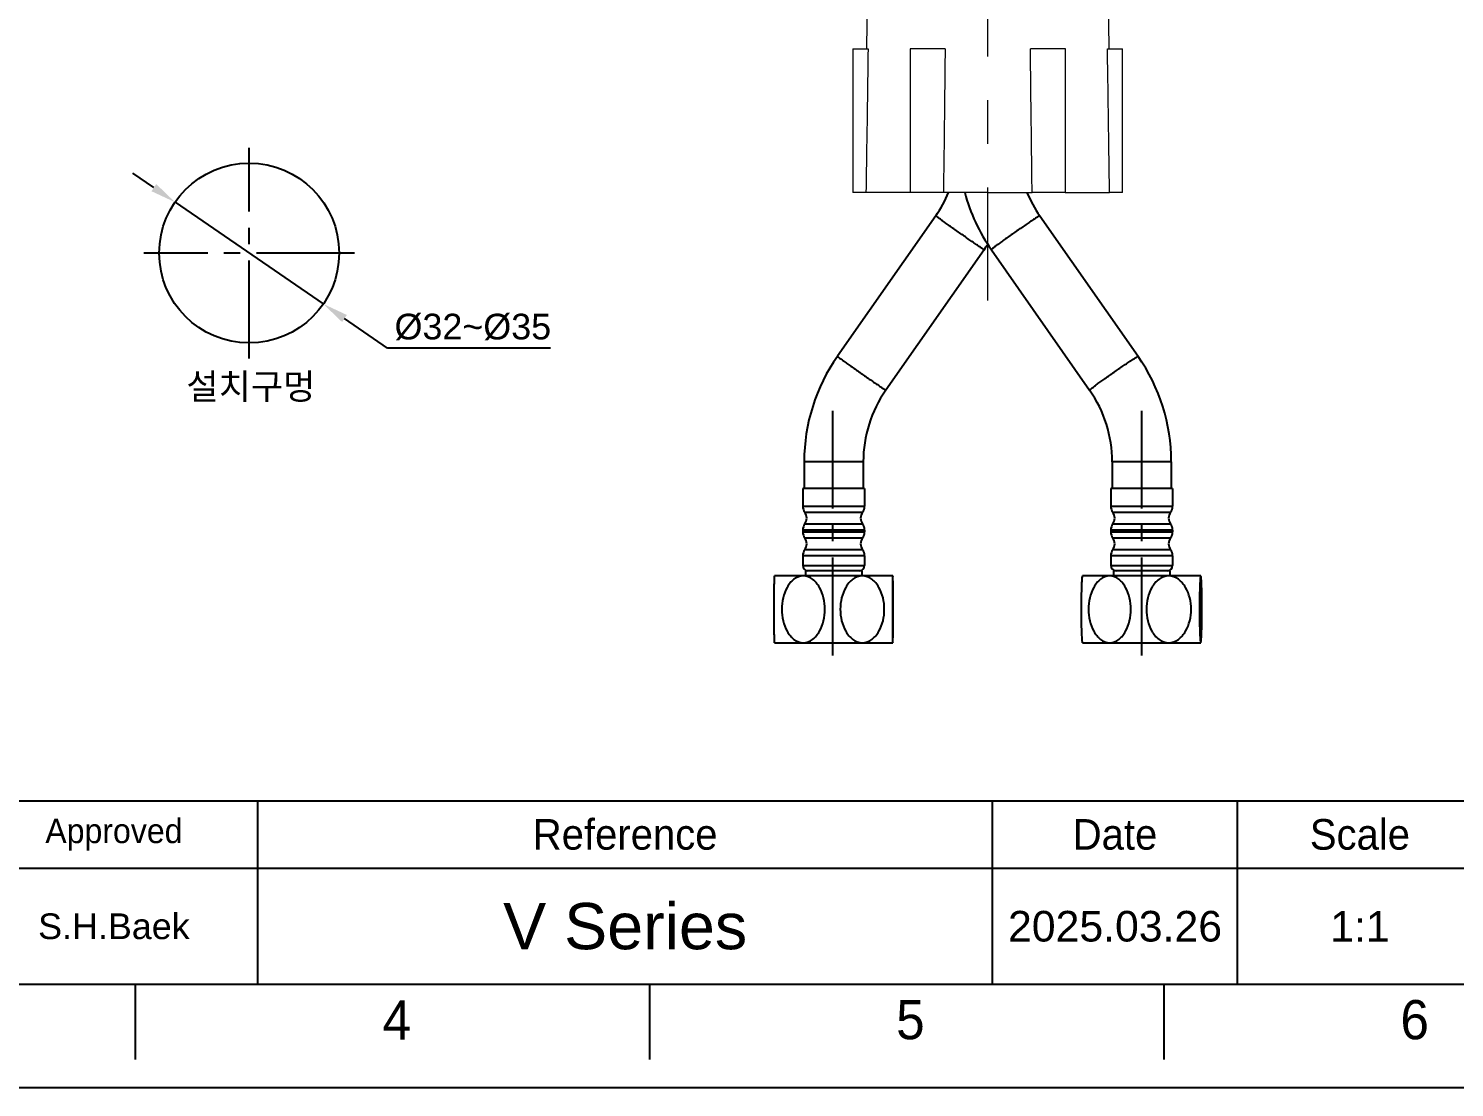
# Model space of a CAD drawing. Extents: x 11219 to 12060, y -16047 to -15452.
# Drawn here: x 11518.2 to 11795.8, y -16046.9 to -15840.7 of the extents above; entities that cross this region are included whole.
import ezdxf

# ---------------------------------------------------------------- set-up
doc = ezdxf.new("R2010")
doc.units = 0
doc.header["$MEASUREMENT"] = 0
doc.linetypes.add('CENTER', pattern=[47.5, 22, -8.5, 8.5, -8.5])
doc.linetypes.add('CENTER2', pattern=[28.575, 19.05, -3.175, 3.175, -3.175])
doc.layers.get('0').update_dxf_attribs({"color": 3, "linetype": 'CONTINUOUS'})
for name, color, linetype in [('CENTER', 1, 'CENTER2'), ('FORM', 7, 'CONTINUOUS'), ('TEXT', 2, 'CONTINUOUS')]:
    doc.layers.add(name, color=color, linetype=linetype)
doc.layers.add('DIM_', color=6, linetype='CONTINUOUS', lineweight=9)
doc.styles.add('Arial Unicode MS', font='ARIALUNI.ttf')
doc.styles.get("Standard").update_dxf_attribs({"font": 'Gulim.ttf'})
doc.dimstyles.new('사본(2) STANDARD', dxfattribs={"dimscale": 0, "dimtxt": 5, "dimasz": 5, "dimexe": 1.25, "dimexo": 0.625, "dimgap": 1.5, "dimtad": 3, "dimtih": 1, "dimtoh": 1, "dimdec": 1, "dimzin": 9, "dimdsep": 46, "dimtxsty": 'Standard', "dimcen": 2.5, "dimclrd": 3, "dimclre": 3, "dimclrt": 4, "dimadec": 0, "dimazin": 0, "dimtfac": 1, "dimtdec": 1, "dimtmove": 0, "dimatfit": 3, "dimfxl": 1.25, "dimtfill": 1, "dimtolj": 1, "dimtzin": 0, "dimarcsym": 0})

# ---------------------------------------------------------------- blocks, each defined once
blk = doc.blocks.new('*D24')
at = {"layer": 'DIM_', "color": 3, "lineweight": -2, "transparency": 16777216}
for p, q in [((11542.65, -15871.71), (11538.53, -15868.88)), ((11546.77, -15874.54), (11575.63, -15894.34)), ((11588.15, -15902.94), (11579.75, -15897.17)), ((11619.84, -15902.94), (11588.15, -15902.94))]:
    blk.add_line(p, q, dxfattribs=at)
at = {"layer": 'DIM_', "color": 3, "transparency": 16777216}
for points in [[(11543.12, -15871.02), (11542.18, -15872.4), (11546.77, -15874.54)], [(11580.22, -15896.49), (11579.28, -15897.86), (11575.63, -15894.34)]]:
    blk.add_solid(points, dxfattribs=at)
at = {"layer": 'DIM_', "color": 4, "transparency": 16777216, "insert": (11604.74, -15898.84), "char_height": 5, "attachment_point": 5, "style": 'Arial Unicode MS', "bg_fill": 3, "box_fill_scale": 1.25, "bg_fill_color": 256, "bg_fill_true_color": 13158600, "bg_fill_transparency": 0}
blk.add_mtext('\\A1;%%C32~%%C35', dxfattribs=at)

msp = doc.modelspace()

# ---------------------------------------------------------------- linework, layer by layer
at = {"linetype": 'Continuous', "lineweight": 18, "extrusion": (0, 1, 0)}
for p, q in [((11681.98, -15800.66), (11681.37, -15844.66)), ((11728.59, -15844.66), (11727.98, -15800.66)), ((11678.73, -15844.66), (11681.68, -15844.66)), ((11678.73, -15844.66), (11678.73, -15872.66)), ((11696.67, -15844.66), (11689.85, -15844.66)), ((11689.85, -15844.66), (11689.85, -15872.66)), ((11720.1, -15844.66), (11713.28, -15844.66)), ((11720.1, -15872.66), (11720.1, -15844.66)), ((11728.27, -15844.66), (11731.23, -15844.66)), ((11731.23, -15872.66), (11731.23, -15844.66)), ((11681.27, -15872.66), (11678.73, -15872.66)), ((11689.9, -15872.66), (11681.27, -15872.66)), ((11696.35, -15872.66), (11689.85, -15872.66)), ((11704.98, -15872.66), (11696.35, -15872.66)), ((11704.98, -15872.66), (11713.61, -15872.66)), ((11720.1, -15872.66), (11713.61, -15872.66)), ((11720.06, -15872.66), (11728.69, -15872.66)), ((11731.23, -15872.66), (11728.69, -15872.66))]:
    msp.add_line(p, q, dxfattribs=at)
at = {"linetype": 'Continuous'}
for p, q in [((11694.84, -15877.19), (11675.7, -15904.54)), ((11715.11, -15877.2), (11715.1, -15877.19)), ((11715.11, -15877.2), (11734.24, -15904.54)), ((11704.26, -15883.79), (11685.12, -15911.14)), ((11704.26, -15883.79), (11704.26, -15883.79)), ((11705.69, -15883.79), (11724.81, -15911.13)), ((11734.23, -15904.54), (11734.24, -15904.54)), ((11685.12, -15911.14), (11685.12, -15911.14)), ((11680.73, -15925.05), (11669.23, -15925.05)), ((11669.23, -15925.05), (11669.23, -15930.28)), ((11680.73, -15925.05), (11680.73, -15930.28)), ((11740.69, -15925.05), (11729.19, -15925.05)), ((11729.19, -15925.05), (11729.19, -15930.28)), ((11740.69, -15925.05), (11740.69, -15930.28)), ((11680.98, -15930.28), (11668.98, -15930.28)), ((11668.98, -15930.28), (11668.98, -15933.72)), ((11680.98, -15930.28), (11680.98, -15933.72)), ((11740.94, -15930.28), (11728.94, -15930.28)), ((11728.94, -15930.28), (11728.94, -15933.72)), ((11740.94, -15930.28), (11740.94, -15933.72)), ((11668.98, -15933.72), (11680.98, -15933.72)), ((11669.36, -15934.89), (11680.61, -15934.89)), ((11728.94, -15933.72), (11740.94, -15933.72)), ((11729.32, -15934.89), (11740.57, -15934.89)), ((11680.98, -15938.35), (11668.98, -15938.35)), ((11668.98, -15938.35), (11668.98, -15938.72)), ((11680.61, -15937.18), (11669.36, -15937.18)), ((11680.98, -15938.35), (11680.98, -15938.72)), ((11740.94, -15938.35), (11728.94, -15938.35)), ((11728.94, -15938.35), (11728.94, -15938.72)), ((11740.57, -15937.18), (11729.32, -15937.18)), ((11740.94, -15938.35), (11740.94, -15938.72)), ((11668.98, -15938.72), (11680.98, -15938.72)), ((11669.36, -15939.89), (11680.61, -15939.89)), ((11728.94, -15938.72), (11740.94, -15938.72)), ((11729.32, -15939.89), (11740.57, -15939.89)), ((11680.98, -15943.35), (11668.98, -15943.35)), ((11668.98, -15943.35), (11668.98, -15945.28)), ((11680.61, -15942.18), (11669.36, -15942.18)), ((11680.98, -15943.35), (11680.98, -15945.28)), ((11740.94, -15943.35), (11728.94, -15943.35)), ((11728.94, -15943.35), (11728.94, -15945.28)), ((11740.57, -15942.18), (11729.32, -15942.18)), ((11740.94, -15943.35), (11740.94, -15945.28)), ((11668.98, -15945.28), (11680.98, -15945.28)), ((11680.48, -15946.28), (11669.48, -15946.28)), ((11669.48, -15946.28), (11669.48, -15947.28)), ((11680.48, -15946.28), (11680.48, -15947.28)), ((11728.94, -15945.28), (11740.94, -15945.28)), ((11740.44, -15946.28), (11729.44, -15946.28)), ((11729.44, -15946.28), (11729.44, -15947.28)), ((11740.44, -15946.28), (11740.44, -15947.28)), ((11663.47, -15947.31), (11663.48, -15947.28)), ((11686.48, -15947.28), (11663.48, -15947.28)), ((11686.49, -15947.31), (11686.48, -15947.28)), ((11686.48, -15947.29), (11686.48, -15947.28)), ((11723.42, -15947.36), (11723.44, -15947.28)), ((11746.44, -15947.28), (11723.44, -15947.28)), ((11746.46, -15947.33), (11746.43, -15947.28)), ((11746.47, -15947.36), (11746.44, -15947.28)), ((11663.48, -15960.28), (11663.47, -15960.26)), ((11663.48, -15960.28), (11686.48, -15960.28)), ((11686.48, -15960.28), (11686.49, -15960.26)), ((11686.48, -15960.28), (11686.48, -15960.28)), ((11686.48, -15960.28), (11686.48, -15960.28)), ((11723.43, -15960.24), (11723.41, -15960.15)), ((11723.44, -15960.28), (11723.42, -15960.21)), ((11723.44, -15960.28), (11746.44, -15960.28)), ((11746.43, -15960.28), (11746.46, -15960.24)), ((11746.44, -15960.28), (11746.47, -15960.21)), ((11746.46, -15960.24), (11746.48, -15960.15))]:
    msp.add_line(p, q, dxfattribs=at)
msp.add_circle((11561.2, -15884.44), 17.5)
for centre, radius, start, end in [((11674.92, -15863.25), 24.32, 325.0212, 337.231), ((11735.24, -15863.18), 36.03, 195.2599, 214.8941), ((11735.05, -15863.26), 24.33, 202.7423, 214.9861), ((11675.02, -15863.31), 35.7, 325.0049, 327.0518), ((11704.99, -15925.05), 35.75, 145.0045, 180.0003), ((11704.92, -15925.05), 35.77, 359.9977, 34.9646), ((11704.99, -15925.05), 24.25, 145.0047, 180.0004), ((11704.92, -15925.05), 24.27, 359.9966, 34.9629), ((11670.98, -15933.72), 2, 180, 215.6591), ((11667.73, -15936.05), 2, 0.59, 35.6591), ((11682.23, -15936.05), 2, 144.3409, 179.41), ((11678.98, -15933.72), 2, 324.3409, 0), ((11730.94, -15933.72), 2, 180, 215.6591), ((11727.69, -15936.05), 2, 0.59, 35.6591), ((11742.19, -15936.05), 2, 144.3409, 179.41), ((11738.94, -15933.72), 2, 324.3409, 0), ((11670.98, -15938.35), 2, 144.3409, 180), ((11667.73, -15936.01), 2, 324.3409, 359.41), ((11682.23, -15936.01), 2, 180.59, 215.6591), ((11678.98, -15938.35), 2, 0, 35.6591), ((11730.94, -15938.35), 2, 144.3409, 180), ((11727.69, -15936.01), 2, 324.3409, 359.41), ((11742.19, -15936.01), 2, 180.59, 215.6591), ((11738.94, -15938.35), 2, 0, 35.6591), ((11670.98, -15938.72), 2, 180, 215.6591), ((11667.73, -15941.05), 2, 0.59, 35.6591), ((11667.73, -15941.01), 2, 324.3409, 359.41), ((11682.23, -15941.05), 2, 144.3409, 179.41), ((11682.23, -15941.01), 2, 180.59, 215.6591), ((11678.98, -15938.72), 2, 324.3409, 0), ((11730.94, -15938.72), 2, 180, 215.6591), ((11727.69, -15941.05), 2, 0.59, 35.6591), ((11727.69, -15941.01), 2, 324.3409, 359.41), ((11742.19, -15941.05), 2, 144.3409, 179.41), ((11742.19, -15941.01), 2, 180.59, 215.6591), ((11738.94, -15938.72), 2, 324.3409, 0), ((11670.98, -15943.35), 2, 144.3409, 180), ((11678.98, -15943.35), 2, 0, 35.6591), ((11730.94, -15943.35), 2, 144.3409, 180), ((11738.94, -15943.35), 2, 0, 35.6591), ((11669.98, -15945.28), 1, 180, 270), ((11679.98, -15945.28), 1, 270, 0), ((11729.94, -15945.28), 1, 180, 270), ((11739.94, -15945.28), 1, 270, 0)]:
    msp.add_arc(centre, radius, start, end, dxfattribs=at)
at = {"linetype": 'Continuous', "lineweight": 18}
for points in [[(11681.68, -15844.66), (11681.63, -15848), (11681.54, -15854.53), (11681.4, -15863.83), (11681.31, -15869.77), (11681.27, -15872.66)], [(11696.67, -15844.66), (11696.64, -15848), (11696.57, -15854.53), (11696.46, -15863.83), (11696.38, -15869.77), (11696.35, -15872.66)], [(11713.61, -15872.66), (11713.57, -15869.77), (11713.5, -15863.83), (11713.39, -15854.53), (11713.32, -15848), (11713.28, -15844.66)], [(11728.69, -15872.66), (11728.64, -15869.77), (11728.55, -15863.83), (11728.42, -15854.53), (11728.32, -15848), (11728.27, -15844.66)]]:
    msp.add_open_spline(points, degree=3, dxfattribs=at)
at = {"linetype": 'Continuous'}
for points, knots in [([(11704.26, -15883.79), (11704.25, -15883.79), (11704.22, -15883.76), (11704.14, -15883.72), (11704.02, -15883.64), (11703.77, -15883.48), (11703.37, -15883.2), (11702.78, -15882.8), (11702.07, -15882.31), (11700.96, -15881.54), (11699.78, -15880.72), (11698.59, -15879.88), (11697.72, -15879.27), (11696.92, -15878.71), (11696.23, -15878.21), (11695.73, -15877.85), (11695.39, -15877.61), (11695.2, -15877.47), (11695.05, -15877.36), (11694.93, -15877.28), (11694.89, -15877.23), (11694.84, -15877.2), (11694.84, -15877.19)], [0, 0, 0, 0, 0.003119, 0.010951, 0.023443, 0.040487, 0.087508, 0.150234, 0.226282, 0.312749, 0.503504, 0.600531, 0.693726, 0.779546, 0.854721, 0.916383, 0.941397, 0.962192, 0.978586, 0.99041, 0.997558, 1, 1, 1, 1]), ([(11715.1, -15877.19), (11715.05, -15877.19), (11714.9, -15877.3), (11714.59, -15877.46), (11714.13, -15877.77), (11713.52, -15878.16), (11712.8, -15878.65), (11711.68, -15879.41), (11710.21, -15880.42), (11708.77, -15881.44), (11707.69, -15882.22), (11707.01, -15882.72), (11706.46, -15883.13), (11706.08, -15883.42), (11705.87, -15883.6), (11705.76, -15883.69), (11705.72, -15883.74), (11705.68, -15883.78), (11705.69, -15883.79)], [0, 0, 0, 0, 0.013451, 0.044946, 0.093417, 0.157085, 0.233575, 0.320022, 0.5096, 0.697706, 0.782366, 0.856447, 0.917174, 0.962294, 0.978458, 0.990152, 0.997288, 1, 1, 1, 1]), ([(11675.7, -15904.54), (11675.69, -15904.55), (11675.74, -15904.57), (11675.78, -15904.62), (11675.91, -15904.71), (11676.05, -15904.82), (11676.25, -15904.96), (11676.58, -15905.2), (11677.08, -15905.56), (11677.78, -15906.06), (11678.57, -15906.62), (11679.44, -15907.23), (11680.63, -15908.07), (11681.81, -15908.89), (11682.93, -15909.66), (11683.64, -15910.15), (11684.22, -15910.55), (11684.63, -15910.83), (11684.87, -15910.99), (11684.99, -15911.07), (11685.07, -15911.11), (11685.1, -15911.14), (11685.12, -15911.14)], [0, 0, 0, 0, 0.002442, 0.00959, 0.021414, 0.037808, 0.058603, 0.083617, 0.145279, 0.220454, 0.306274, 0.399469, 0.496496, 0.687251, 0.773718, 0.849766, 0.912492, 0.959513, 0.976557, 0.989049, 0.996881, 1, 1, 1, 1]), ([(11724.81, -15911.13), (11724.81, -15911.13), (11724.84, -15911.09), (11724.89, -15911.04), (11725, -15910.95), (11725.21, -15910.77), (11725.58, -15910.48), (11726.13, -15910.07), (11726.81, -15909.57), (11727.89, -15908.79), (11729.34, -15907.77), (11730.8, -15906.75), (11731.92, -15905.99), (11732.65, -15905.51), (11733.25, -15905.12), (11733.72, -15904.81), (11734.03, -15904.65), (11734.18, -15904.54), (11734.23, -15904.54)], [0, 0, 0, 0, 0.002712, 0.009848, 0.021542, 0.037706, 0.082826, 0.143553, 0.217634, 0.302294, 0.4904, 0.679978, 0.766425, 0.842915, 0.906583, 0.955054, 0.986549, 1, 1, 1, 1]), ([(11663.4, -15953.78), (11663.4, -15953.06), (11663.4, -15951.67), (11663.41, -15949.99), (11663.43, -15948.79), (11663.44, -15948.09), (11663.47, -15947.61), (11663.46, -15947.36), (11663.48, -15947.29)], [0, 0, 0, 0, 0.334221, 0.642962, 0.776808, 0.887735, 0.965746, 1, 1, 1, 1]), ([(11669.06, -15947.28), (11668.42, -15947.28), (11667.08, -15947.83), (11665.79, -15949.51), (11665.03, -15951.56), (11664.86, -15953.04), (11664.86, -15953.78)], [0, 0, 0, 0, 0.228943, 0.475661, 0.735015, 1, 1, 1, 1]), ([(11673.26, -15953.78), (11673.26, -15953.04), (11673.1, -15951.56), (11672.33, -15949.51), (11671.05, -15947.83), (11669.7, -15947.28), (11669.06, -15947.28)], [0, 0, 0, 0, 0.264991, 0.524332, 0.771055, 1, 1, 1, 1]), ([(11680.56, -15947.28), (11679.9, -15947.28), (11678.54, -15947.82), (11677.22, -15949.5), (11676.44, -15951.56), (11676.27, -15953.04), (11676.27, -15953.78)], [0, 0, 0, 0, 0.23144, 0.47853, 0.73677, 1, 1, 1, 1]), ([(11684.84, -15953.78), (11684.84, -15953.04), (11684.68, -15951.56), (11683.9, -15949.5), (11682.58, -15947.82), (11681.21, -15947.28), (11680.56, -15947.28)], [0, 0, 0, 0, 0.263235, 0.521463, 0.768557, 1, 1, 1, 1]), ([(11686.46, -15947.42), (11686.44, -15947.74), (11686.43, -15948.58), (11686.4, -15950.7), (11686.4, -15952.5), (11686.4, -15953.78)], [0, 0, 0, 0, 0.151609, 0.397007, 1, 1, 1, 1]), ([(11686.48, -15947.28), (11686.47, -15947.28), (11686.48, -15947.35), (11686.47, -15947.38), (11686.46, -15947.42)], [0, 0, 0, 0, 0.259118, 1, 1, 1, 1]), ([(11686.57, -15953.78), (11686.57, -15953.06), (11686.56, -15951.67), (11686.55, -15949.99), (11686.53, -15948.79), (11686.53, -15948.09), (11686.5, -15947.61), (11686.51, -15947.36), (11686.48, -15947.29)], [0, 0, 0, 0, 0.334228, 0.64295, 0.776785, 0.88773, 0.96576, 1, 1, 1, 1]), ([(11723.22, -15953.78), (11723.22, -15953.09), (11723.23, -15951.75), (11723.26, -15950.12), (11723.3, -15948.95), (11723.33, -15948.24), (11723.37, -15947.71), (11723.4, -15947.43), (11723.43, -15947.33)], [0, 0, 0, 0, 0.322332, 0.622335, 0.754608, 0.867416, 0.952425, 1, 1, 1, 1]), ([(11728.72, -15947.28), (11728.08, -15947.28), (11726.76, -15947.84), (11725.5, -15949.51), (11724.76, -15951.56), (11724.6, -15953.04), (11724.6, -15953.78)], [0, 0, 0, 0, 0.226526, 0.472897, 0.733327, 1, 1, 1, 1]), ([(11732.83, -15953.78), (11732.83, -15953.04), (11732.67, -15951.56), (11731.93, -15949.51), (11730.67, -15947.84), (11729.35, -15947.28), (11728.72, -15947.28)], [0, 0, 0, 0, 0.266679, 0.527096, 0.773472, 1, 1, 1, 1]), ([(11740.2, -15947.28), (11739.54, -15947.28), (11738.16, -15947.82), (11736.81, -15949.5), (11736.02, -15951.55), (11735.85, -15953.04), (11735.85, -15953.78)], [0, 0, 0, 0, 0.233538, 0.480949, 0.738254, 1, 1, 1, 1]), ([(11744.56, -15953.78), (11744.56, -15953.04), (11744.39, -15951.55), (11743.59, -15949.5), (11742.24, -15947.82), (11740.87, -15947.28), (11740.2, -15947.28)], [0, 0, 0, 0, 0.261751, 0.519044, 0.76646, 1, 1, 1, 1]), ([(11746.43, -15947.28), (11746.41, -15947.28), (11746.39, -15947.37), (11746.37, -15947.47), (11746.35, -15947.69), (11746.31, -15948.08), (11746.28, -15948.7), (11746.25, -15949.56), (11746.22, -15950.53), (11746.2, -15951.95), (11746.19, -15953.04), (11746.19, -15953.78)], [0, 0, 0, 0, 0.007871, 0.027864, 0.059633, 0.101809, 0.211483, 0.346022, 0.49724, 0.659362, 1, 1, 1, 1]), ([(11746.67, -15953.78), (11746.67, -15953.09), (11746.66, -15951.75), (11746.63, -15950.12), (11746.59, -15948.95), (11746.56, -15948.24), (11746.51, -15947.71), (11746.49, -15947.43), (11746.46, -15947.33)], [0, 0, 0, 0, 0.322331, 0.622349, 0.75464, 0.867435, 0.952423, 1, 1, 1, 1]), ([(11663.48, -15960.28), (11663.46, -15960.21), (11663.47, -15959.96), (11663.44, -15959.48), (11663.43, -15958.78), (11663.41, -15957.58), (11663.4, -15955.9), (11663.4, -15954.51), (11663.4, -15953.78)], [0, 0, 0, 0, 0.03426, 0.112302, 0.223248, 0.35708, 0.665787, 1, 1, 1, 1]), ([(11664.86, -15953.78), (11664.86, -15954.53), (11665.03, -15956.01), (11665.79, -15958.06), (11667.08, -15959.74), (11668.42, -15960.28), (11669.06, -15960.28)], [0, 0, 0, 0, 0.264991, 0.524332, 0.771055, 1, 1, 1, 1]), ([(11669.06, -15960.28), (11669.7, -15960.28), (11671.05, -15959.74), (11672.33, -15958.06), (11673.1, -15956.01), (11673.26, -15954.53), (11673.26, -15953.78)], [0, 0, 0, 0, 0.228943, 0.475661, 0.735015, 1, 1, 1, 1]), ([(11676.27, -15953.78), (11676.27, -15954.53), (11676.44, -15956.01), (11677.22, -15958.07), (11678.54, -15959.75), (11679.9, -15960.28), (11680.56, -15960.28)], [0, 0, 0, 0, 0.263235, 0.521463, 0.768557, 1, 1, 1, 1]), ([(11680.56, -15960.28), (11681.21, -15960.28), (11682.58, -15959.75), (11683.9, -15958.07), (11684.68, -15956.01), (11684.84, -15954.53), (11684.84, -15953.78)], [0, 0, 0, 0, 0.23144, 0.47853, 0.73677, 1, 1, 1, 1]), ([(11686.4, -15953.78), (11686.4, -15954.51), (11686.4, -15955.9), (11686.41, -15957.59), (11686.43, -15958.79), (11686.43, -15959.49), (11686.47, -15959.96), (11686.45, -15960.21), (11686.48, -15960.28)], [0, 0, 0, 0, 0.334723, 0.643806, 0.777705, 0.888568, 0.966303, 1, 1, 1, 1]), ([(11686.48, -15960.28), (11686.51, -15960.21), (11686.5, -15959.96), (11686.53, -15959.48), (11686.53, -15958.78), (11686.55, -15957.58), (11686.56, -15955.9), (11686.57, -15954.51), (11686.57, -15953.78)], [0, 0, 0, 0, 0.034276, 0.1123, 0.223229, 0.35707, 0.665796, 1, 1, 1, 1]), ([(11723.41, -15960.15), (11723.35, -15959.83), (11723.32, -15958.99), (11723.25, -15957.53), (11723.23, -15955.72), (11723.22, -15954.44), (11723.22, -15953.78)], [0, 0, 0, 0, 0.152063, 0.397445, 0.689118, 1, 1, 1, 1]), ([(11724.6, -15953.78), (11724.6, -15954.53), (11724.76, -15956.01), (11725.5, -15958.06), (11726.76, -15959.73), (11728.08, -15960.28), (11728.72, -15960.28)], [0, 0, 0, 0, 0.266679, 0.527096, 0.773472, 1, 1, 1, 1]), ([(11728.72, -15960.28), (11729.35, -15960.28), (11730.67, -15959.73), (11731.93, -15958.06), (11732.67, -15956.01), (11732.83, -15954.53), (11732.83, -15953.78)], [0, 0, 0, 0, 0.226526, 0.472897, 0.733327, 1, 1, 1, 1]), ([(11735.85, -15953.78), (11735.85, -15954.53), (11736.02, -15956.01), (11736.81, -15958.07), (11738.16, -15959.75), (11739.54, -15960.28), (11740.2, -15960.28)], [0, 0, 0, 0, 0.261751, 0.519044, 0.76646, 1, 1, 1, 1]), ([(11740.2, -15960.28), (11740.87, -15960.28), (11742.24, -15959.75), (11743.59, -15958.07), (11744.39, -15956.01), (11744.56, -15954.53), (11744.56, -15953.78)], [0, 0, 0, 0, 0.233538, 0.480949, 0.738254, 1, 1, 1, 1]), ([(11746.19, -15953.78), (11746.19, -15954.52), (11746.2, -15955.62), (11746.22, -15957.04), (11746.25, -15958.01), (11746.28, -15958.87), (11746.31, -15959.49), (11746.35, -15959.88), (11746.37, -15960.1), (11746.39, -15960.2), (11746.41, -15960.28), (11746.43, -15960.28)], [0, 0, 0, 0, 0.340622, 0.502732, 0.653984, 0.788531, 0.898189, 0.940354, 0.972118, 0.992123, 1, 1, 1, 1]), ([(11746.48, -15960.15), (11746.53, -15959.83), (11746.57, -15958.99), (11746.63, -15957.52), (11746.66, -15955.72), (11746.67, -15954.44), (11746.67, -15953.78)], [0, 0, 0, 0, 0.1523, 0.397666, 0.689244, 1, 1, 1, 1])]:
    msp.add_open_spline(points, degree=3, knots=knots, dxfattribs=at)
at = {"layer": 'CENTER', "color": 1, "linetype": 'CENTER', "lineweight": 13}
msp.add_line((11704.98, -15893.66), (11704.98, -15621.76), dxfattribs=at)
at = {"layer": 'CENTER'}
for p, q in [((11561.2, -15904.94), (11561.2, -15863.94)), ((11581.7, -15884.44), (11540.7, -15884.44)), ((11674.72, -15915.14), (11674.72, -15965.28)), ((11734.88, -15915.14), (11734.88, -15965.28))]:
    msp.add_line(p, q, dxfattribs=at)
at = {"layer": 'FORM'}
for p, q in [((11394.82, -15991.07), (12039.64, -15991.07)), ((11562.88, -16026.83), (11562.88, -15991.07)), ((11705.91, -16026.83), (11705.91, -15991.07)), ((11705.91, -16026.83), (11705.91, -15991.07)), ((11705.91, -16026.83), (11705.91, -15991.07)), ((11753.58, -16026.83), (11753.58, -15991.07)), ((11338.8, -16004.19), (11896.61, -16004.19))]:
    msp.add_line(p, q, dxfattribs=at)
at = {"layer": 'FORM', "color": 7, "linetype": 'Continuous'}
for p, q in [((12039.64, -16026.83), (11238.69, -16026.83)), ((11539.04, -16026.83), (11539.04, -16041.38)), ((11639.16, -16026.83), (11639.16, -16041.38)), ((11739.28, -16026.83), (11739.28, -16041.38)), ((11218.66, -16046.86), (12059.66, -16046.86))]:
    msp.add_line(p, q, dxfattribs=at)

# ---------------------------------------------------------------- texts
at = {"layer": 'DIM_', "insert": (11548.97, -15907.9), "char_height": 5, "attachment_point": 1}
msp.add_mtext_dynamic_manual_height_columns('설치구멍', width=28.1224, gutter_width=12.5, heights=[0], dxfattribs=at)
at = {"layer": 'FORM', "char_height": 7.63, "attachment_point": 5}
for s, insert in [('4', (11589.96, -16033.71)), ('5', (11689.92, -16033.71)), ('6', (11788.08, -16033.71))]:
    msp.add_mtext_dynamic_manual_height_columns(s, width=50.0595, gutter_width=12.51, heights=[0], dxfattribs=dict(at, insert=insert))
at = {"layer": 'TEXT', "attachment_point": 5}
for s, width, insert, char_height in [('Approved', 56.019, (11534.87, -15997.63), 4.768), ('Reference', 143.0272, (11634.39, -15997.63), 5.959), ('Date', 47.6757, (11729.75, -15997.63), 5.959), ('Scale', 47.6757, (11777.42, -15997.63), 5.959)]:
    msp.add_mtext_dynamic_manual_height_columns(s, width=width, gutter_width=29.8, heights=[0], dxfattribs=dict(at, insert=insert, char_height=char_height))
at = {"layer": 'TEXT', "attachment_point": 5, "style": 'Arial Unicode MS'}
for s, width, insert, char_height in [('V Series', 143.0272, (11634.39, -16015.51), 9), ('S.H.Baek', 56.019, (11534.87, -16015.51), 5), ('2025.03.26', 47.6757, (11729.75, -16015.51), 5.959), ('1:1', 47.6757, (11777.42, -16015.51), 5.959)]:
    msp.add_mtext_dynamic_manual_height_columns(s, width=width, gutter_width=29.8, heights=[0], dxfattribs=dict(at, insert=insert, char_height=char_height))

# ---------------------------------------------------------------- next in the draw order: dimensions: what is measured, and where the dimension line sits
at = {"layer": 'DIM_'}
dim = msp.add_diameter_dim_2p(p1=(11546.77, -15874.54), p2=(11575.63, -15894.34), text='%%C32~%%C35', dimstyle='사본(2) STANDARD', override={"dimscale": 1, "dimasz": 5, "dimtxsty": 'Arial Unicode MS'}, dxfattribs=at)
dim.commit()
dim.dimension.update_dxf_attribs({"geometry": '*D24', "text_midpoint": (11604.74, -15898.84)})

doc.saveas('drawing.dxf')
